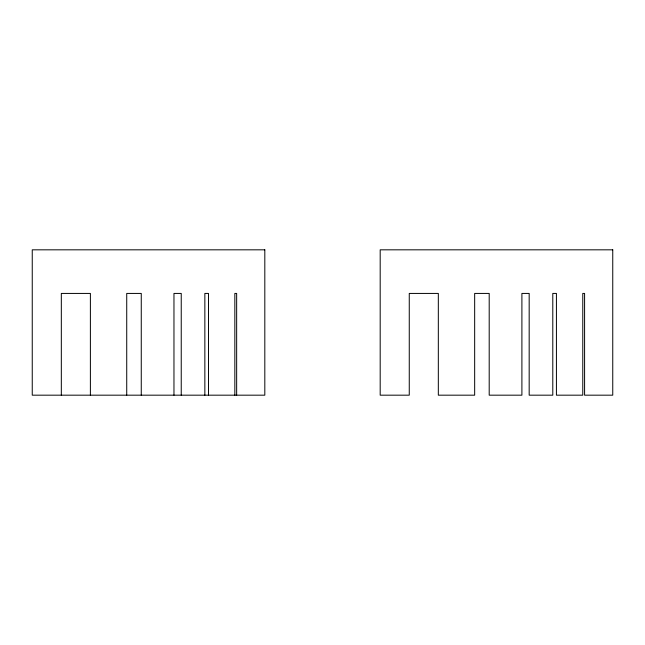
<?xml version="1.0" encoding="UTF-8"?>
<svg xmlns="http://www.w3.org/2000/svg" width="645" height="645" viewBox="0 0 645 645"><rect width="100%" height="100%" fill="white"/><g stroke="black" fill="none" stroke-linecap="round" stroke-linejoin="round"><path stroke-width="0.97" d="M236.65 395.175L236.65 293.427L234.836 293.427L234.836 395.175M208.488 395.175L208.488 293.427L204.852 293.427L204.852 395.175M181.237 395.175L181.237 293.427L173.965 293.427L173.965 395.175M141.263 395.175L141.263 293.427L126.726 293.427L126.726 395.175M90.389 395.175L90.389 293.427L61.323 293.427L61.323 395.175M264.813 249.825L32.25 249.825L32.25 395.175L264.813 395.175L264.813 249.825M612.75 249.825L380.187 249.825L380.187 395.175L409.261 395.175L409.261 293.427L438.326 293.427L438.326 395.175L474.664 395.175L474.664 293.427L489.2 293.427L489.2 395.175L521.902 395.175L521.902 293.427L529.174 293.427L529.174 395.175L552.789 395.175L552.789 293.427L556.425 293.427L556.425 395.175L582.774 395.175L582.774 293.427L584.588 293.427L584.588 395.175L612.75 395.175L612.75 249.825"/></g></svg>
